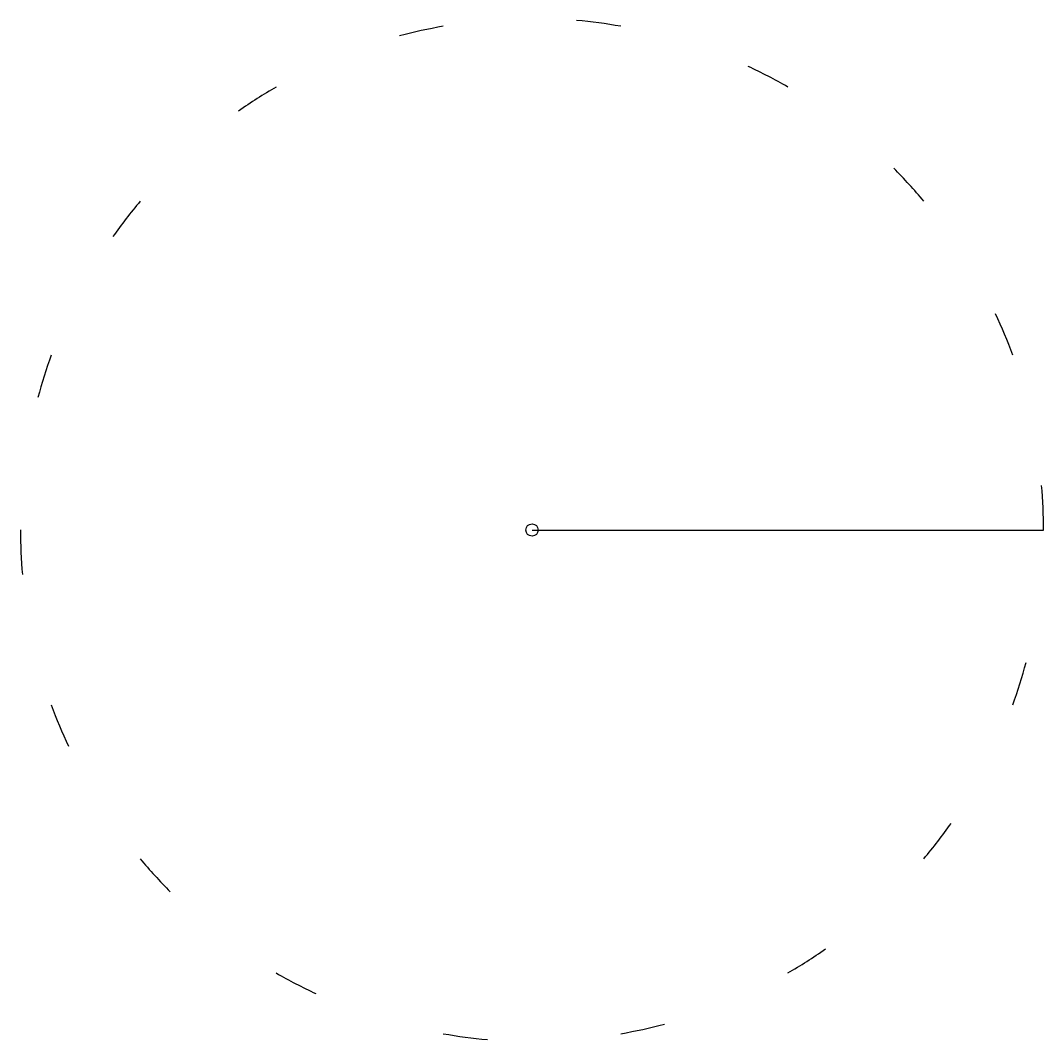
# Model space of a CAD drawing. Header units: metres. Extents: x -25 to 25, y -24.9 to 24.9.
import ezdxf

# ---------------------------------------------------------------- set-up
doc = ezdxf.new("R2010")
doc.units = ezdxf.units.M

msp = doc.modelspace()

# ---------------------------------------------------------------- linework, layer by layer
msp.add_line((0, 0), (25, 0))
msp.add_circle((0, 0), 0.3)
for start, end in [(100, 105), (80, 85), (60, 65), (120, 125), (40, 45), (140, 145), (20, 25), (160, 165), (0, 5), (180, 185), (340, 345), (200, 205), (320, 325), (220, 225), (300, 305), (240, 245), (280, 285), (260, 265)]:
    msp.add_arc((0, 0), 25, start, end)

doc.saveas('drawing.dxf')
